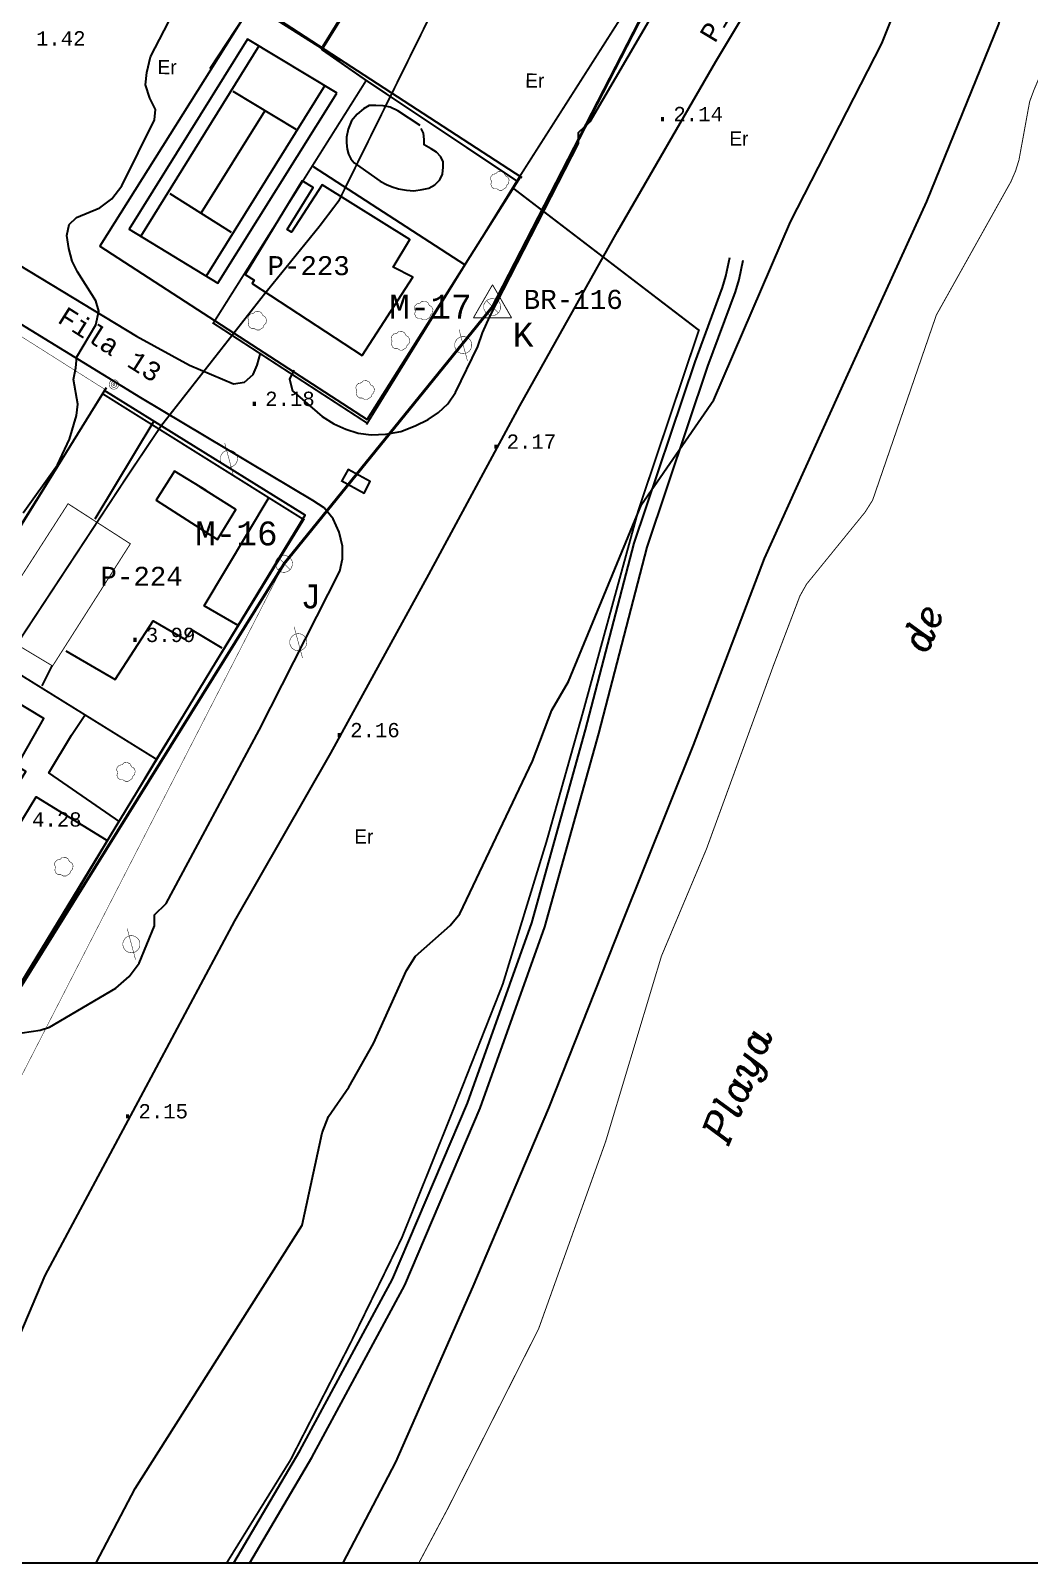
# Model space of a CAD drawing. Extents: x 743000 to 743800, y 4405200 to 4405700.
# Drawn here: x 743298.5 to 743403.2, y 4405199.8 to 4405360.5 of the extents above; entities that cross this region are included whole.
import ezdxf
from ezdxf.enums import TextEntityAlignment as Align

# ---------------------------------------------------------------- set-up
doc = ezdxf.new("R2010")
doc.units = 0
doc.header["$MEASUREMENT"] = 0
for name, color, linetype in [('10', 7, 'CONTINUOUS'), ('13', 7, 'CONTINUOUS'), ('18', 7, 'CONTINUOUS'), ('2', 7, 'CONTINUOUS'), ('21', 7, 'CONTINUOUS'), ('24', 7, 'CONTINUOUS'), ('32', 7, 'CONTINUOUS'), ('34', 7, 'CONTINUOUS'), ('41', 7, 'CONTINUOUS'), ('42', 7, 'CONTINUOUS'), ('45', 7, 'CONTINUOUS'), ('46', 7, 'CONTINUOUS'), ('50', 7, 'CONTINUOUS'), ('51', 7, 'CONTINUOUS'), ('54', 7, 'CONTINUOUS'), ('6', 7, 'CONTINUOUS'), ('7', 7, 'CONTINUOUS'), ('8', 7, 'CONTINUOUS')]:
    doc.layers.add(name, color=color, linetype=linetype)
doc.styles.add('ITALICC', font='italicc', dxfattribs={"height": 0.2})
doc.styles.add('MONOTXT', font='monotxt', dxfattribs={"height": 0.2})
doc.styles.get("Standard").update_dxf_attribs({"font": 'txt', "height": 0.2})

msp = doc.modelspace()

# ---------------------------------------------------------------- linework, layer by layer
at = {"layer": '10', "color": 7, "linetype": 'Continuous'}
for points, const_width in [([(743344.89, 4405330.45), (743346.8899999999, 4405333.92)], 0.1), ([(743348.89, 4405330.45), (743346.8899999999, 4405333.92)], 0.1), ([(743346.8599999999, 4405332.5), (743347.2899999998, 4405332.36), (743347.4799999999, 4405332.23), (743347.61, 4405332.060000001), (743347.7199999999, 4405331.85), (743347.75, 4405331.63), (743347.75, 4405331.42), (743347.56, 4405331.01), (743347.3699999999, 4405330.85), (743347.1800000002, 4405330.74), (743346.9699999999, 4405330.69), (743346.75, 4405330.69), (743346.5299999998, 4405330.74), (743346.3499999999, 4405330.85), (743346.16, 4405331.01), (743345.97, 4405331.42), (743345.99, 4405331.85), (743346.0999999999, 4405332.060000001), (743346.24, 4405332.23), (743346.4300000002, 4405332.36), (743346.8599999999, 4405332.5)], 0.05), ([(743347.4799999999, 4405332.23), (743346.24, 4405330.96)], 0.05), ([(743346.26, 4405332.25), (743347.5099999999, 4405330.96)], 0.05), ([(743344.89, 4405330.46), (743348.89, 4405330.46)], 0.1), ([(743325.03, 4405305.6), (743325.4599999998, 4405305.46), (743325.65, 4405305.33), (743325.7799999998, 4405305.16), (743325.89, 4405304.95), (743325.9199999998, 4405304.73), (743325.9199999998, 4405304.52), (743325.73, 4405304.11), (743325.54, 4405303.95), (743325.3499999999, 4405303.84), (743325.14, 4405303.79), (743324.92, 4405303.79), (743324.7, 4405303.84), (743324.52, 4405303.95), (743324.3299999998, 4405304.11), (743324.14, 4405304.52), (743324.16, 4405304.95), (743324.27, 4405305.16), (743324.41, 4405305.33), (743324.6, 4405305.46), (743325.03, 4405305.6)], 0.05), ([(743325.65, 4405305.33), (743324.41, 4405304.06)], 0.05), ([(743324.4300000002, 4405305.35), (743325.6799999998, 4405304.06)], 0.05)]:
    msp.add_lwpolyline(points, dxfattribs=dict(at, const_width=const_width))
at = {"layer": '13', "color": 3, "linetype": 'Continuous'}
for points, const_width in [([(743431.12, 4405500.09), (743410.0399999998, 4405457.92), (743376.41, 4405388.97), (743346.8899999999, 4405331.61), (743325.06, 4405304.71), (743296.21, 4405258.39), (743270.08, 4405200)], 0.3), ([(743271.34, 4405200), (743325.06, 4405304.71)], 0.05)]:
    msp.add_lwpolyline(points, dxfattribs=dict(at, const_width=const_width))
at = {"layer": '18', "color": 3, "linetype": 'Continuous', "const_width": 0.2}
msp.add_lwpolyline([(743281.2, 4405272.04), (743285.31, 4405278.33), (743294.8699999999, 4405292.97), (743308.6099999999, 4405313.85), (743312.17, 4405319.15), (743322.8899999999, 4405332.82), (743328.7199999999, 4405340), (743330.7900000002, 4405342.73), (743346.3100000002, 4405374.15), (743389.0899999999, 4405461.23), (743401.1800000002, 4405484.66), (743408.76, 4405499.69)], dxfattribs=at)
at = {"layer": '2', "color": 7, "linetype": 'Continuous'}
msp.add_3dface([(743800, 4405200), (743800, 4405700), (743000.0000000001, 4405700), (743000.0000000001, 4405200)], dxfattribs=at)
at = {"layer": '21', "color": 30, "linetype": 'Continuous'}
for points, elevation in [([(743331.2499999999, 4405200), (743336.7499999999, 4405210.54), (743344.8499999999, 4405228.97), (743352.78, 4405247.65), (743360.46, 4405266.94), (743367.9699999999, 4405285.68), (743375.41, 4405305.25), (743383.97, 4405324.13), (743392.4299999998, 4405342.65), (743399.9699999999, 4405361.2), (743402.31, 4405371.54), (743403.2, 4405375.49), (743403.7599999999, 4405376.72), (743404.0499999998, 4405377.86), (743404.0799999998, 4405378.97), (743404.52, 4405379.91)], 1), ([(743305.3299999998, 4405200), (743309.44, 4405207.8), (743320.5199999998, 4405225.27), (743326.95, 4405235.39), (743329.0400000002, 4405245.07), (743329.7, 4405246.77), (743331.82, 4405249.86), (743334.41, 4405254.41), (743337.88, 4405262.08), (743338.81, 4405263.560000001), (743342.4599999998, 4405266.79), (743343.4699999999, 4405268.01), (743351.0799999998, 4405284), (743353.0999999999, 4405289.34), (743354.8499999999, 4405292.35), (743362.52, 4405310.88), (743362.52, 4405310.88), (743370.0899999999, 4405321.86), (743378.14, 4405340.51), (743387.7, 4405359.2), (743395.25, 4405378.03)], 2), ([(743297.69, 4405310.02), (743301.2900000002, 4405315.060000001), (743302.5399999998, 4405317.73), (743303.2699999998, 4405320.2), (743303.42, 4405321.39), (743302.9599999998, 4405323.98), (743303.2299999999, 4405325.21), (743303.33, 4405326.37), (743305.32, 4405329.72), (743305.61, 4405331.14), (743305.3099999998, 4405332.23), (743303.3799999999, 4405335.27), (743302.8399999999, 4405336.38), (743302.4799999999, 4405337.7), (743302.2799999998, 4405339.08), (743302.5199999998, 4405340.21), (743303.29, 4405340.97), (743305.7299999999, 4405341.96), (743306.9999999999, 4405342.91), (743308.0499999998, 4405344.27), (743311.4499999998, 4405351.2), (743311.56, 4405352.29), (743310.9599999998, 4405353.47), (743310.53, 4405354.86), (743310.6499999998, 4405356.16), (743311.03, 4405357.810000001), (743313.8999999998, 4405363.3)], 2)]:
    msp.add_lwpolyline(points, dxfattribs=dict(at, elevation=elevation))
at = {"layer": '32', "color": 5, "linetype": 'Continuous', "const_width": 0.1}
msp.add_lwpolyline([(743339.17, 4405200), (743342.18, 4405205.65), (743351.7199999999, 4405224.52), (743358.7499999999, 4405244.15), (743364.5899999999, 4405263.560000001), (743369.3200000002, 4405274.810000001), (743376.35, 4405294.060000001), (743379.1099999999, 4405301.31), (743379.81, 4405302.55), (743385.94, 4405310.09), (743386.7299999999, 4405311.34), (743393.41, 4405330.74), (743393.41, 4405330.74), (743401.2199999999, 4405344.7), (743401.7099999998, 4405345.83), (743402.07, 4405346.98), (743403.1899999998, 4405353.11), (743403.65, 4405354.34), (743411.6299999999, 4405373.15), (743411.6299999999, 4405373.15), (743412.55, 4405374.66)], dxfattribs=at)
at = {"layer": '34', "color": 1, "linetype": 'Continuous', "elevation": 3.23}
msp.add_lwpolyline([(743316.8699999999, 4405312.36), (743313.5499999998, 4405314.39), (743311.64, 4405311.36), (743318.05, 4405307.21), (743319.9699999999, 4405310.35), (743316.2199999999, 4405312.73)], dxfattribs=at)
at = {"layer": '34', "color": 1, "linetype": 'Continuous'}
msp.add_polyline3d([(743339.29, 4405350.59, 2.87), (743336.9599999998, 4405352.15, 2.87), (743336.17, 4405352.52, 2.87), (743335.4199999998, 4405352.67, 2.87), (743334.6699999998, 4405352.68, 2.87), (743333.9599999998, 4405352.69, 2.87), (743333.35, 4405352.34, 2.87), (743332.7199999999, 4405351.77, 2.87), (743332.1099999999, 4405351.08, 2.82), (743331.75, 4405350.23, 2.72), (743331.57, 4405349.39, 2.72), (743331.5899999999, 4405348.77, 2.72), (743331.64, 4405348.13, 2.72), (743331.7799999998, 4405347.59, 2.79), (743332.05, 4405347.12, 2.96), (743332.4000000001, 4405346.69, 2.91), (743335.11, 4405344.76, 2.85), (743335.76, 4405344.42, 2.85), (743336.3699999999, 4405344.18, 2.85), (743337.0299999998, 4405343.96, 2.85), (743337.86, 4405343.82, 2.85), (743338.63, 4405343.75, 2.85), (743339.4999999999, 4405343.89, 2.85), (743340.2099999998, 4405344.02, 2.85), (743340.8599999999, 4405344.39, 2.85), (743341.3799999999, 4405344.92, 2.85), (743341.6299999999, 4405345.51, 2.85), (743341.72, 4405346.22, 2.85), (743341.6999999998, 4405346.78, 2.85), (743341.47, 4405347.33, 2.85), (743341.0099999999, 4405347.8, 2.85), (743340.47, 4405348.16, 2.85), (743339.9699999999, 4405348.43, 2.85), (743339.7099999998, 4405348.57, 2.85), (743339.72, 4405349.14, 2.85), (743339.6599999998, 4405349.79, 2.85), (743339.3999999998, 4405350.29, 2.85)], dxfattribs=at)
at = {"layer": '41', "color": 1, "linetype": 'Continuous', "extrusion": (-0.8557928558914253, 0.5173186520948168, 0), "const_width": 0.05, "elevation": 1642854.389408}
msp.add_lwpolyline([(-4154585.478487763, 2.03), (-4154612.541111434, 2.43)], dxfattribs=at)
at = {"layer": '41', "color": 1, "linetype": 'Continuous', "extrusion": (-0.8504902267017266, 0.5259908500010678, 0), "const_width": 0.05, "elevation": 1684978.685674}
msp.add_lwpolyline([(-4137685.311869309, 4.26), (-4137698.563050389, 4.25)], dxfattribs=at)
at = {"layer": '41', "color": 1, "linetype": 'Continuous', "extrusion": (-0.8385606561175781, 0.5448082470114205, 0), "const_width": 0.05, "elevation": 1776743.167187}
msp.add_lwpolyline([(-4099102.258884076, 4.28), (-4099108.114155206, 6.42)], dxfattribs=at)
at = {"layer": '41', "color": 1, "linetype": 'Continuous', "extrusion": (-0.0422810583996466, -0.002810722099976507, 0.9991018025916492), "const_width": 0.05, "elevation": -43805.080924}
msp.add_lwpolyline([(-4346317.015726403, 1032949.050262704), (-4346328.880978056, 1032932.766838518), (-4346304.540329833, 1032915.067464402)], dxfattribs=at)
at = {"layer": '41', "color": 1, "linetype": 'Continuous', "extrusion": (-0.5317615866971489, -0.8468940989954592, 0), "const_width": 0.05, "elevation": -4126073.945738}
msp.add_lwpolyline([(-1713054.489330996, 4.77), (-1713079.970675152, 4.24)], dxfattribs=at)
at = {"layer": '41', "color": 1, "linetype": 'Continuous'}
for points in [[(743329.09, 4405358.87, 8.39), (743348.6900000002, 4405390.54, 3.43), (743314.25, 4405413.78, 2.94), (743294.2, 4405380.69, 2.93), (743321.6199999999, 4405363.37, 8.15)], [(743349.99, 4405345.13, 4.14), (743321.7699999998, 4405363.46, 8.03), (743305.7199999999, 4405337.96, 3.91), (743333.7499999999, 4405319.78, 4.25), (743349.8100000002, 4405345.22, 4.26)], [(743306.4099999998, 4405323.11, 4.09), (743274.57, 4405271.73, 3.63), (743295.8, 4405258.04, 3.33), (743327.2499999999, 4405309.77, 4.5), (743306.14, 4405322.86, 4.31)]]:
    msp.add_polyline3d(points, dxfattribs=at)
at = {"layer": '42', "color": 3, "linetype": 'Continuous', "const_width": 0.05}
for points, elevation in [([(743348.29, 4405344.08), (743347.8799999999, 4405343.81), (743347.61, 4405343.81), (743347.3499999999, 4405343.96), (743347.0699999998, 4405343.96), (743346.8399999999, 4405344.12), (743346.7099999998, 4405344.42), (743346.7799999998, 4405344.75), (743346.68, 4405345.01), (743346.73, 4405345.26), (743346.9400000002, 4405345.49), (743347.24, 4405345.54), (743347.4500000002, 4405345.75), (743347.8, 4405345.78), (743348.08, 4405345.64), (743348.2499999999, 4405345.33), (743348.4899999999, 4405345.19), (743348.63, 4405344.9), (743348.5699999998, 4405344.52), (743348.36, 4405344.32), (743348.29, 4405344.08)], 3.64), ([(743340.3100000002, 4405330.5), (743339.9, 4405330.23), (743339.63, 4405330.23), (743339.37, 4405330.38), (743339.09, 4405330.38), (743338.86, 4405330.54), (743338.7299999999, 4405330.84), (743338.8, 4405331.17), (743338.7000000002, 4405331.43), (743338.7499999999, 4405331.68), (743338.9599999998, 4405331.91), (743339.2599999999, 4405331.96), (743339.47, 4405332.17), (743339.82, 4405332.2), (743340.0999999999, 4405332.060000001), (743340.27, 4405331.75), (743340.51, 4405331.61), (743340.65, 4405331.32), (743340.5899999999, 4405330.94), (743340.38, 4405330.74), (743340.3100000002, 4405330.5)], 3.66), ([(743322.8599999999, 4405329.44), (743322.45, 4405329.17), (743322.18, 4405329.17), (743321.92, 4405329.32), (743321.64, 4405329.32), (743321.41, 4405329.48), (743321.2799999998, 4405329.78), (743321.3499999999, 4405330.11), (743321.2499999999, 4405330.37), (743321.3, 4405330.62), (743321.51, 4405330.85), (743321.81, 4405330.9), (743322.02, 4405331.11), (743322.37, 4405331.14), (743322.65, 4405331), (743322.8200000002, 4405330.69), (743323.06, 4405330.55), (743323.2, 4405330.26), (743323.1399999999, 4405329.88), (743322.93, 4405329.68), (743322.8599999999, 4405329.44)], 4.06), ([(743337.8699999999, 4405327.34), (743337.4599999998, 4405327.07), (743337.19, 4405327.07), (743336.9300000002, 4405327.22), (743336.65, 4405327.22), (743336.4200000002, 4405327.38), (743336.29, 4405327.68), (743336.3599999999, 4405328.01), (743336.2599999999, 4405328.27), (743336.3100000002, 4405328.52), (743336.5199999998, 4405328.75), (743336.8200000002, 4405328.8), (743337.0299999998, 4405329.01), (743337.3799999999, 4405329.04), (743337.6600000001, 4405328.9), (743337.8299999998, 4405328.59), (743338.07, 4405328.45), (743338.2099999998, 4405328.16), (743338.15, 4405327.78), (743337.94, 4405327.58), (743337.8699999999, 4405327.34)], 4.07), ([(743334.17, 4405322.17), (743333.76, 4405321.9), (743333.4899999999, 4405321.9), (743333.2299999999, 4405322.05), (743332.9500000002, 4405322.05), (743332.7199999999, 4405322.21), (743332.5899999999, 4405322.51), (743332.66, 4405322.84), (743332.56, 4405323.1), (743332.6099999999, 4405323.35), (743332.82, 4405323.58), (743333.1199999999, 4405323.63), (743333.33, 4405323.84), (743333.6800000002, 4405323.87), (743333.9599999998, 4405323.73), (743334.13, 4405323.42), (743334.37, 4405323.28), (743334.5099999999, 4405322.99), (743334.45, 4405322.61), (743334.2399999999, 4405322.41), (743334.17, 4405322.17)], 4.06), ([(743309.1, 4405282.16), (743308.6900000002, 4405281.89), (743308.42, 4405281.89), (743308.1600000001, 4405282.04), (743307.8799999999, 4405282.04), (743307.65, 4405282.2), (743307.5199999998, 4405282.5), (743307.5899999999, 4405282.83), (743307.49, 4405283.09), (743307.5399999998, 4405283.34), (743307.75, 4405283.57), (743308.0499999998, 4405283.62), (743308.26, 4405283.83), (743308.6099999999, 4405283.86), (743308.8899999999, 4405283.72), (743309.06, 4405283.41), (743309.3, 4405283.27), (743309.44, 4405282.98), (743309.38, 4405282.6), (743309.17, 4405282.4), (743309.1, 4405282.16)], 5.9), ([(743302.5899999999, 4405272.23), (743302.18, 4405271.96), (743301.91, 4405271.96), (743301.65, 4405272.11), (743301.37, 4405272.11), (743301.14, 4405272.27), (743301.0099999999, 4405272.57), (743301.0799999998, 4405272.9), (743300.98, 4405273.16), (743301.03, 4405273.41), (743301.2399999999, 4405273.64), (743301.54, 4405273.69), (743301.7499999999, 4405273.9), (743302.0999999999, 4405273.93), (743302.38, 4405273.79), (743302.55, 4405273.48), (743302.7899999998, 4405273.34), (743302.93, 4405273.05), (743302.8699999999, 4405272.67), (743302.6600000001, 4405272.47), (743302.5899999999, 4405272.23)], 5.89)]:
    msp.add_lwpolyline(points, dxfattribs=dict(at, elevation=elevation))
at = {"layer": '45', "color": 1, "linetype": 'Continuous', "extrusion": (-0.1089205120022778, -0.172674327103611, 0.9789381486204719), "elevation": -841648.069812}
msp.add_lwpolyline([(-1721613.849122779, 4035763.752201946), (-1721624.832915384, 4035763.752201946), (-1721624.989227512, 4035755.523242928)], dxfattribs=at)
at = {"layer": '46', "color": 7, "linetype": 'Continuous', "const_width": 0.2}
for points in [[(743333.7099999998, 4405319.44), (743317.62, 4405329.89), (743333.6499999998, 4405355.32), (743329.02, 4405358.54), (743348.52, 4405389.88), (743368.44, 4405374.56), (743349.44, 4405344.79), (743333.6800000002, 4405319.26)], [(743349.44, 4405344.79), (743333.6499999998, 4405355.32)], [(743319.0300000001, 4405200), (743325.71, 4405210.77), (743332.1099999999, 4405223.25), (743337.3899999999, 4405234.07), (743342.7099999998, 4405247.310000001), (743347.9599999998, 4405260.62), (743352.56, 4405275.61), (743356.4000000001, 4405289.24), (743362.19, 4405310.32), (743368.5199999998, 4405329.15), (743348.9500000002, 4405344.11)], [(743296.21, 4405258.39), (743274.3399999999, 4405271.8), (743290.3499999999, 4405297.43), (743306.0400000002, 4405322.48), (743327.0999999999, 4405309.310000001), (743311.6500000001, 4405284.21), (743296.21, 4405258.39)], [(743311.6500000001, 4405284.21), (743290.3499999999, 4405297.43)]]:
    msp.add_lwpolyline(points, dxfattribs=at)
at = {"layer": '50', "color": 7, "linetype": 'Continuous'}
msp.add_line((743346.8899999999, 4405331.61), (743346.8899999999, 4405331.61), dxfattribs=at)
at = {"layer": '51', "color": 1, "linetype": 'Continuous', "extrusion": (-0.8458313249801411, 0.5334504378874754, 0), "const_width": 0.05, "elevation": 1721302.699794}
msp.add_lwpolyline([(-4122694.700548842, 8.52), (-4122700.942928196, 8.34)], dxfattribs=at)
at = {"layer": '51', "color": 1, "linetype": 'Continuous', "extrusion": (0.06402964570293919, 0.103085395604732, 0.9926094930455642), "const_width": 0.1, "elevation": 501724.545581}
msp.add_lwpolyline([(1692978.321118308, -4103807.1859039), (1692970.486302721, -4103807.307330156), (1692970.316825097, -4103822.595575869), (1692978.079938859, -4103822.717002125), (1692978.321118308, -4103807.1859039)], dxfattribs=at)
at = {"layer": '51', "color": 1, "linetype": 'Continuous'}
for points in [[(743333.2199999999, 4405326.49, 8.08), (743338.5400000002, 4405334.71, 8.08), (743336.4799999999, 4405335.76, 8.08), (743338.2199999999, 4405338.64, 8.08), (743329.02, 4405344.39, 8.08), (743325.8200000002, 4405339.44, 8.08), (743325.36, 4405339.69, 5.56), (743328.0899999999, 4405344.11, 3.19), (743326.9399999998, 4405344.81, 4.21), (743320.98, 4405334.99, 6.03), (743321.89, 4405334.38, 8.2), (743321.7, 4405334.04, 8.2), (743333.2199999999, 4405326.49, 8.08)], [(743291.5899999999, 4405293.53, 10.95), (743286.8399999999, 4405286.26, 11.06), (743289.42, 4405284.72, 11.03), (743288.8599999999, 4405283.69, 6.82), (743295.7499999999, 4405279.3, 7.37), (743297.99, 4405282.92, 11.44), (743297.0299999998, 4405283.48, 11.41), (743299.8699999999, 4405288.48, 10.77), (743296.32, 4405290.61, 10.89), (743295.81, 4405289.66, 10.89), (743294.26, 4405290.56, 10.89), (743294.85, 4405291.66, 10.89), (743291.5899999999, 4405293.53, 10.95)]]:
    msp.add_polyline3d(points, dxfattribs=at)
at = {"layer": '54', "color": 1, "linetype": 'Continuous'}
for p, q in [((743343.9899999999, 4405336.01, 3.76), (743328.14, 4405346.28, 2.74)), ((743311.39, 4405319.61, 4.72), (743305.2199999999, 4405309.35, 8.06)), ((743299.69, 4405291.9, 5.05), (743300.7800000001, 4405294.05, 9.7))]:
    msp.add_line(p, q, dxfattribs=at)
at = {"layer": '54', "color": 1, "linetype": 'Continuous', "elevation": 2.27}
msp.add_lwpolyline([(743331.0399999998, 4405313.42), (743333.4200000002, 4405312.07), (743334.07, 4405313.29), (743331.76, 4405314.56), (743331.14, 4405313.45)], dxfattribs=at)
at = {"layer": '54', "color": 1, "linetype": 'Continuous', "extrusion": (0.03971549360177472, -0.003597074400160738, 0.9992045539446502), "elevation": 13678.522031}
msp.add_lwpolyline([(4454388.9107286, -342651.1410448619), (4454390.608628676, -342647.3795776841), (4454402.587292469, -342653.14716069)], dxfattribs=at)
at = {"layer": '54', "color": 1, "linetype": 'Continuous', "extrusion": (0.1578286946013628, -0.0989373906008543, 0.9824975806084836), "elevation": -318528.249046}
msp.add_lwpolyline([(4127331.824413741, 1680074.248496107), (4127332.211889508, 1680083.471462747), (4127336.797356645, 1680083.535822895), (4127339.328721668, 1680083.471462747)], dxfattribs=at)
at = {"layer": '54', "color": 1, "linetype": 'Continuous'}
for points in [[(743302.18, 4405295.55, 10.08), (743307.3299999998, 4405292.54, 4.21), (743311.3299999998, 4405298.71, 4.21), (743314.6299999999, 4405296.77, 3.37), (743315.38, 4405297.76, 3.37), (743318.53, 4405295.88, 3.37)], [(743290.34, 4405275.69, 3.62), (743292.5999999999, 4405279.55, 4.57), (743297.0799999998, 4405276.97, 4.94), (743299.05, 4405280.27, 4.94), (743306.39, 4405275.75, 2.75)]]:
    msp.add_polyline3d(points, dxfattribs=at)
at = {"layer": '6', "color": 7, "linetype": 'Continuous'}
for points in [[(743287.5899999999, 4405200, 2.13), (743291.5999999999, 4405210.41, 2.13), (743299.9899999999, 4405230.1, 2.28), (743310.02, 4405248.82, 2.28), (743319.8699999999, 4405267.28, 2.29), (743329.9500000002, 4405284.84, 2.52), (743340.2199999999, 4405303.54, 2.36), (743349.7399999999, 4405321.24, 2.37), (743360, 4405339.48, 2.37), (743370.2799999998, 4405357.32, 2.38), (743380.7000000002, 4405374.71, 2.38), (743389.74, 4405388.79, 2.16)], [(743326.0799999998, 4405324.95, 4.09), (743325.62, 4405324.01, 2.54), (743325.9199999998, 4405322.8, 2.45), (743329.0400000002, 4405320.1, 2.32), (743330.26, 4405319.34, 2.32), (743331.5, 4405318.79, 2.32), (743332.81, 4405318.38, 2.32), (743334.1599999998, 4405318.2, 2.32), (743335.7, 4405318.27, 2.32), (743337.2799999998, 4405318.54, 2.32), (743338.79, 4405319.13, 2.32), (743340.14, 4405319.8, 2.32), (743341.24, 4405320.52, 2.32), (743342.2099999998, 4405321.44, 2.32), (743343.02, 4405322.63, 2.32), (743345.3499999999, 4405327.45, 2.4), (743345.8499999999, 4405328.89, 2.56), (743346.6099999999, 4405330.59, 2.79), (743355.8900000001, 4405348.73, 2.93), (743355.8900000001, 4405348.73, 2.93), (743355.8900000001, 4405349.88, 2.93), (743357.1299999999, 4405351.03, 2.93), (743367.7399999999, 4405369.2, 2.94)], [(743256.5899999999, 4405368.66, 2.78), (743256.1800000002, 4405367.91, 2.24), (743255.7, 4405367.01, 2.09), (743255.43, 4405366, 2.05), (743255.6499999998, 4405364.93, 1.96), (743256.2199999999, 4405363.7, 1.87), (743257.0799999998, 4405362.37, 1.85), (743274.27, 4405350.28, 1.91), (743291.5999999999, 4405339.4, 1.91), (743309.5899999999, 4405328.53, 1.96), (743315.13, 4405325.5, 1.99), (743319.7299999999, 4405323.55, 2.41), (743320.91, 4405323.71, 2.41), (743321.7899999998, 4405324.5, 2.86), (743322.2099999998, 4405325.5, 2.98), (743322.5700000002, 4405326.76, 2.84)], [(743319.79, 4405200, 0.81), (743326.7, 4405211.73, 0.85), (743336.4, 4405229.73, 0.87), (743344.2700000001, 4405248.15, 0.87), (743351.01, 4405267.06, 0.88), (743356.65, 4405287.28, 0.97), (743361.7299999999, 4405306.83, 1.04), (743368.13, 4405325.85, 1.59), (743371, 4405333.63, 1.59), (743371.36, 4405334.8, 1.59), (743371.7500000001, 4405336.76, 1.59)], [(743321.45, 4405200, 1.48), (743327.95, 4405211.03, 1.52), (743337.69, 4405229.11, 1.55), (743345.5999999999, 4405247.63, 1.55), (743352.3699999999, 4405266.63, 1.56), (743358.03, 4405286.91, 1.65), (743363.1, 4405306.41, 1.72), (743369.4699999999, 4405325.37, 2.27), (743372.35, 4405333.17, 2.27), (743372.7499999999, 4405334.45, 2.27), (743373.15, 4405336.49, 2.27)], [(743297.5799999998, 4405255.53, 2.25), (743299.4599999998, 4405255.8, 2.25), (743300.44, 4405256.12, 2.25), (743307.4100000001, 4405260.21, 2.51), (743308.8199999998, 4405261.43, 2.51), (743309.85, 4405262.83, 2.51), (743311.46, 4405266.75, 2.51), (743311.46, 4405267.89, 2.51), (743312.6700000002, 4405269.1, 2.51), (743322.42, 4405287.26, 2.52), (743330.87, 4405303.9, 2.52), (743331.1799999998, 4405305.2, 2.52), (743331.1600000001, 4405306.54, 2.52), (743330.8100000002, 4405307.99, 2.52), (743330.17, 4405309.39, 2.53), (743329.2499999999, 4405310.53, 2.53), (743328.07, 4405311.32, 2.53), (743310.03, 4405322.08, 2.53), (743292.54, 4405332.79, 2.53)]]:
    msp.add_polyline3d(points, dxfattribs=at)
at = {"layer": '7', "color": 7, "linetype": 'Continuous', "const_width": 0.05, "elevation": 2.89}
for points in [[(743307.45, 4405323.9), (743307.42, 4405323.91), (743307.4, 4405323.93), (743307.3699999999, 4405323.94), (743307.3399999999, 4405323.95), (743307.3000000002, 4405323.95), (743307.2699999998, 4405323.96), (743307.24, 4405323.96), (743307.2099999998, 4405323.96), (743307.18, 4405323.96), (743307.15, 4405323.96), (743307.1199999999, 4405323.96), (743307.0899999999, 4405323.95), (743307.0600000002, 4405323.94), (743307.02, 4405323.93), (743306.9999999999, 4405323.92), (743306.97, 4405323.9), (743306.94, 4405323.89), (743306.9199999998, 4405323.87), (743306.89, 4405323.85), (743306.87, 4405323.83), (743306.8399999999, 4405323.81), (743306.8200000002, 4405323.78), (743306.8, 4405323.76), (743306.7900000002, 4405323.73), (743306.77, 4405323.7), (743306.7599999999, 4405323.68), (743306.7399999999, 4405323.65), (743306.73, 4405323.62), (743306.7199999999, 4405323.59), (743306.7199999999, 4405323.560000001), (743306.71, 4405323.53), (743306.71, 4405323.49), (743306.71, 4405323.46), (743306.71, 4405323.43), (743306.71, 4405323.4), (743306.7199999999, 4405323.37), (743306.73, 4405323.34), (743306.73, 4405323.310000001), (743306.75, 4405323.28), (743306.7599999999, 4405323.25), (743306.77, 4405323.22), (743306.7900000002, 4405323.19), (743306.81, 4405323.17), (743306.8299999998, 4405323.14), (743306.8499999999, 4405323.12), (743306.87, 4405323.1), (743306.9000000001, 4405323.08), (743306.9199999998, 4405323.06), (743306.95, 4405323.04), (743306.98, 4405323.02), (743306.9999999999, 4405323.01), (743307.0299999998, 4405323), (743307.0600000002, 4405322.99), (743307.0899999999, 4405322.98), (743307.1199999999, 4405322.98), (743307.16, 4405322.97), (743307.19, 4405322.97), (743307.22, 4405322.97), (743307.2499999999, 4405322.97), (743307.28, 4405322.97), (743307.31, 4405322.98), (743307.3399999999, 4405322.99), (743307.3699999999, 4405323), (743307.4, 4405323.01), (743307.4299999998, 4405323.02), (743307.46, 4405323.04), (743307.49, 4405323.05), (743307.5099999999, 4405323.07), (743307.5399999998, 4405323.09), (743307.56, 4405323.11), (743307.5799999998, 4405323.14), (743307.5999999999, 4405323.16), (743307.6199999999, 4405323.19), (743307.64, 4405323.21), (743307.65, 4405323.24), (743307.66, 4405323.27), (743307.68, 4405323.3), (743307.69, 4405323.33), (743307.69, 4405323.36), (743307.7, 4405323.39), (743307.7, 4405323.42), (743307.7099999998, 4405323.45), (743307.7099999998, 4405323.49), (743307.7, 4405323.52), (743307.7, 4405323.55), (743307.69, 4405323.58), (743307.68, 4405323.61), (743307.67, 4405323.64), (743307.66, 4405323.67), (743307.65, 4405323.7), (743307.6299999999, 4405323.73), (743307.61, 4405323.75), (743307.5999999999, 4405323.78), (743307.5799999998, 4405323.8), (743307.5499999998, 4405323.82), (743307.53, 4405323.85), (743307.5099999999, 4405323.86), (743307.48, 4405323.88), (743307.45, 4405323.9)], [(743307.3499999999, 4405323.73), (743307.3399999999, 4405323.74), (743307.3200000002, 4405323.74), (743307.3000000002, 4405323.75), (743307.28, 4405323.75), (743307.26, 4405323.76), (743307.2499999999, 4405323.76), (743307.2299999999, 4405323.76), (743307.2099999998, 4405323.76), (743307.19, 4405323.76), (743307.17, 4405323.76), (743307.15, 4405323.76), (743307.13, 4405323.75), (743307.1099999999, 4405323.75), (743307.0999999999, 4405323.74), (743307.0799999998, 4405323.74), (743307.0600000002, 4405323.73), (743307.05, 4405323.72), (743307.0299999998, 4405323.71), (743307.02, 4405323.69), (743306.9999999999, 4405323.68), (743306.99, 4405323.67), (743306.98, 4405323.65), (743306.97, 4405323.64), (743306.95, 4405323.62), (743306.94, 4405323.61), (743306.94, 4405323.59), (743306.93, 4405323.57), (743306.9199999998, 4405323.560000001), (743306.9199999998, 4405323.54), (743306.91, 4405323.52), (743306.91, 4405323.5), (743306.91, 4405323.48), (743306.91, 4405323.46), (743306.91, 4405323.44), (743306.91, 4405323.42), (743306.9199999998, 4405323.41), (743306.9199999998, 4405323.39), (743306.93, 4405323.37), (743306.93, 4405323.35), (743306.94, 4405323.33), (743306.95, 4405323.32), (743306.9599999998, 4405323.3), (743306.97, 4405323.29), (743306.98, 4405323.27), (743306.99, 4405323.26), (743307.0099999999, 4405323.24), (743307.02, 4405323.23), (743307.0399999998, 4405323.22), (743307.05, 4405323.21), (743307.07, 4405323.2), (743307.0899999999, 4405323.19), (743307.0999999999, 4405323.19), (743307.1199999999, 4405323.18), (743307.14, 4405323.18), (743307.16, 4405323.17), (743307.18, 4405323.17), (743307.2, 4405323.17), (743307.22, 4405323.17), (743307.2299999999, 4405323.17), (743307.2499999999, 4405323.17), (743307.2699999998, 4405323.17), (743307.2899999998, 4405323.18), (743307.31, 4405323.19), (743307.3299999998, 4405323.19), (743307.3399999999, 4405323.2), (743307.3599999999, 4405323.21), (743307.38, 4405323.22), (743307.39, 4405323.23), (743307.4, 4405323.24), (743307.42, 4405323.26), (743307.4299999998, 4405323.27), (743307.44, 4405323.29), (743307.46, 4405323.3), (743307.4699999999, 4405323.32), (743307.4699999999, 4405323.33), (743307.48, 4405323.35), (743307.49, 4405323.37), (743307.49, 4405323.39), (743307.5, 4405323.4), (743307.5, 4405323.42), (743307.5, 4405323.44), (743307.5, 4405323.46), (743307.5099999999, 4405323.48), (743307.5, 4405323.5), (743307.5, 4405323.52), (743307.5, 4405323.54), (743307.49, 4405323.55), (743307.48, 4405323.57), (743307.48, 4405323.59), (743307.4699999999, 4405323.61), (743307.46, 4405323.62), (743307.45, 4405323.64), (743307.44, 4405323.65), (743307.4299999998, 4405323.67), (743307.4100000001, 4405323.68), (743307.4, 4405323.69), (743307.38, 4405323.71), (743307.3699999999, 4405323.72), (743307.3499999999, 4405323.73)], [(743307.2499999999, 4405323.55), (743307.2499999999, 4405323.560000001), (743307.24, 4405323.560000001), (743307.24, 4405323.560000001), (743307.2299999999, 4405323.560000001), (743307.22, 4405323.560000001), (743307.22, 4405323.57), (743307.2099999998, 4405323.57), (743307.2, 4405323.57), (743307.2, 4405323.57), (743307.19, 4405323.57), (743307.19, 4405323.57), (743307.18, 4405323.560000001), (743307.18, 4405323.560000001), (743307.17, 4405323.560000001), (743307.16, 4405323.560000001), (743307.16, 4405323.560000001), (743307.15, 4405323.55), (743307.15, 4405323.55), (743307.14, 4405323.55), (743307.14, 4405323.54), (743307.13, 4405323.54), (743307.13, 4405323.53), (743307.1199999999, 4405323.53), (743307.1199999999, 4405323.52), (743307.1199999999, 4405323.52), (743307.1099999999, 4405323.51), (743307.1099999999, 4405323.51), (743307.1099999999, 4405323.5), (743307.1099999999, 4405323.5), (743307.1099999999, 4405323.49), (743307.0999999999, 4405323.48), (743307.0999999999, 4405323.48), (743307.0999999999, 4405323.47), (743307.0999999999, 4405323.46), (743307.0999999999, 4405323.46), (743307.0999999999, 4405323.45), (743307.1099999999, 4405323.45), (743307.1099999999, 4405323.44), (743307.1099999999, 4405323.43), (743307.1099999999, 4405323.43), (743307.1099999999, 4405323.42), (743307.1199999999, 4405323.42), (743307.1199999999, 4405323.41), (743307.1199999999, 4405323.41), (743307.13, 4405323.4), (743307.13, 4405323.4), (743307.14, 4405323.39), (743307.14, 4405323.39), (743307.15, 4405323.39), (743307.15, 4405323.38), (743307.16, 4405323.38), (743307.16, 4405323.38), (743307.17, 4405323.38), (743307.18, 4405323.37), (743307.18, 4405323.37), (743307.19, 4405323.37), (743307.2, 4405323.37), (743307.2, 4405323.37), (743307.2099999998, 4405323.37), (743307.2099999998, 4405323.37), (743307.22, 4405323.37), (743307.2299999999, 4405323.37), (743307.2299999999, 4405323.38), (743307.24, 4405323.38), (743307.24, 4405323.38), (743307.2499999999, 4405323.38), (743307.2499999999, 4405323.39), (743307.26, 4405323.39), (743307.26, 4405323.39), (743307.2699999998, 4405323.4), (743307.2699999998, 4405323.4), (743307.28, 4405323.41), (743307.28, 4405323.41), (743307.28, 4405323.42), (743307.2899999998, 4405323.42), (743307.2899999998, 4405323.43), (743307.2899999998, 4405323.43), (743307.3000000002, 4405323.44), (743307.3000000002, 4405323.45), (743307.3000000002, 4405323.45), (743307.3000000002, 4405323.46), (743307.3000000002, 4405323.46), (743307.3000000002, 4405323.47), (743307.3000000002, 4405323.48), (743307.3000000002, 4405323.48), (743307.3000000002, 4405323.49), (743307.3000000002, 4405323.49), (743307.2899999998, 4405323.5), (743307.2899999998, 4405323.51), (743307.2899999998, 4405323.51), (743307.2899999998, 4405323.52), (743307.28, 4405323.52), (743307.28, 4405323.53), (743307.28, 4405323.53), (743307.2699999998, 4405323.54), (743307.2699999998, 4405323.54), (743307.26, 4405323.55), (743307.26, 4405323.55), (743307.2499999999, 4405323.55)]]:
    msp.add_lwpolyline(points, dxfattribs=at)
at = {"layer": '8', "color": 7, "linetype": 'Continuous'}
for p, q in [((743310.0599999998, 4405339.03, 2.47), (743322.45, 4405359, 2.48)), ((743329.3299999998, 4405354.79, 2.48), (743316.89, 4405334.82, 2.47)), ((743319.66, 4405354.2, 2.48), (743326.28, 4405350.2, 2.48)), ((743316.3799999999, 4405341.49, 2.47), (743323.06, 4405352.17, 2.48)), ((743313.0599999998, 4405343.46, 2.47), (743319.4999999999, 4405339.43, 2.47))]:
    msp.add_line(p, q, dxfattribs=at)
at = {"layer": '8', "color": 7, "linetype": 'Continuous', "extrusion": (-0.0002209053000102933, -0.0003640160000169617, 0.9999999093465961), "elevation": -1765.344965}
msp.add_lwpolyline([(743330.5824108972, 4405353.64925772), (743321.1824111267, 4405359.309258101), (743308.8024092198, 4405339.379256777), (743318.0924089929, 4405333.729256404), (743330.5624108977, 4405353.629257724)], dxfattribs=at)
at = {"layer": '8', "color": 7, "linetype": 'Continuous', "const_width": 0.05}
for points, elevation in [([(743344.2599999999, 4405325.95), (743343.3799999999, 4405329.23)], 2.47), ([(743344.2700000001, 4405328.36), (743344.22, 4405328.39), (743344.16, 4405328.41), (743344.11, 4405328.44), (743344.06, 4405328.45), (743344, 4405328.47), (743343.95, 4405328.47), (743343.89, 4405328.48), (743343.84, 4405328.48), (743343.78, 4405328.48), (743343.7199999999, 4405328.48), (743343.6599999998, 4405328.47), (743343.61, 4405328.46), (743343.55, 4405328.44), (743343.4999999999, 4405328.43), (743343.4500000002, 4405328.4), (743343.3999999998, 4405328.38), (743343.3499999999, 4405328.35), (743343.3, 4405328.32), (743343.26, 4405328.29), (743343.2099999998, 4405328.25), (743343.1700000002, 4405328.21), (743343.14, 4405328.17), (743343.1, 4405328.12), (743343.0699999998, 4405328.07), (743343.04, 4405328.02), (743343.01, 4405327.98), (743342.9899999999, 4405327.92), (743342.9699999999, 4405327.87), (743342.95, 4405327.81), (743342.9400000002, 4405327.76), (743342.93, 4405327.7), (743342.93, 4405327.65), (743342.93, 4405327.59), (743342.93, 4405327.53), (743342.93, 4405327.48), (743342.9400000002, 4405327.42), (743342.95, 4405327.37), (743342.9699999999, 4405327.310000001), (743342.9899999999, 4405327.26), (743343.01, 4405327.21), (743343.04, 4405327.15), (743343.0699999998, 4405327.11), (743343.1, 4405327.060000001), (743343.1299999999, 4405327.02), (743343.1700000002, 4405326.97), (743343.2099999998, 4405326.93), (743343.26, 4405326.9), (743343.3, 4405326.86), (743343.3499999999, 4405326.83), (743343.3999999998, 4405326.8), (743343.4500000002, 4405326.78), (743343.4999999999, 4405326.76), (743343.55, 4405326.74), (743343.61, 4405326.72), (743343.67, 4405326.71), (743343.7199999999, 4405326.7), (743343.78, 4405326.7), (743343.8299999998, 4405326.69), (743343.89, 4405326.7), (743343.95, 4405326.71), (743344, 4405326.72), (743344.06, 4405326.73), (743344.11, 4405326.74), (743344.1699999998, 4405326.76), (743344.22, 4405326.79), (743344.2700000001, 4405326.82), (743344.32, 4405326.85), (743344.36, 4405326.88), (743344.4, 4405326.92), (743344.4500000002, 4405326.95), (743344.4899999999, 4405326.99), (743344.5199999998, 4405327.04), (743344.56, 4405327.08), (743344.5899999999, 4405327.13), (743344.61, 4405327.18), (743344.64, 4405327.23), (743344.6599999998, 4405327.29), (743344.6799999998, 4405327.34), (743344.69, 4405327.39), (743344.7000000002, 4405327.45), (743344.71, 4405327.51), (743344.71, 4405327.56), (743344.71, 4405327.62), (743344.71, 4405327.67), (743344.7000000002, 4405327.73), (743344.69, 4405327.79), (743344.6799999998, 4405327.84), (743344.6599999998, 4405327.9), (743344.64, 4405327.95), (743344.62, 4405328), (743344.5899999999, 4405328.05), (743344.56, 4405328.1), (743344.5199999998, 4405328.14), (743344.4899999999, 4405328.19), (743344.4500000002, 4405328.23), (743344.4099999998, 4405328.27), (743344.36, 4405328.3), (743344.3100000002, 4405328.33), (743344.2700000001, 4405328.36)], 2.47), ([(743319.7000000002, 4405314.05), (743318.82, 4405317.33)], 10.07), ([(743319.7099999998, 4405316.46), (743319.66, 4405316.49), (743319.5999999999, 4405316.51), (743319.55, 4405316.54), (743319.4999999999, 4405316.55), (743319.44, 4405316.57), (743319.39, 4405316.57), (743319.3299999998, 4405316.58), (743319.28, 4405316.58), (743319.2199999999, 4405316.58), (743319.1599999998, 4405316.58), (743319.1, 4405316.57), (743319.0499999998, 4405316.56), (743318.9899999999, 4405316.54), (743318.94, 4405316.53), (743318.8899999999, 4405316.5), (743318.84, 4405316.48), (743318.79, 4405316.45), (743318.7399999999, 4405316.42), (743318.7000000002, 4405316.39), (743318.6499999998, 4405316.35), (743318.6099999999, 4405316.31), (743318.5799999998, 4405316.27), (743318.5399999998, 4405316.22), (743318.51, 4405316.17), (743318.4799999999, 4405316.12), (743318.45, 4405316.08), (743318.43, 4405316.02), (743318.41, 4405315.97), (743318.3899999999, 4405315.91), (743318.3799999999, 4405315.86), (743318.37, 4405315.8), (743318.37, 4405315.75), (743318.37, 4405315.69), (743318.37, 4405315.63), (743318.37, 4405315.58), (743318.3799999999, 4405315.52), (743318.3899999999, 4405315.47), (743318.41, 4405315.41), (743318.43, 4405315.36), (743318.45, 4405315.31), (743318.4799999999, 4405315.25), (743318.51, 4405315.21), (743318.5399999998, 4405315.16), (743318.57, 4405315.12), (743318.6099999999, 4405315.07), (743318.6499999998, 4405315.03), (743318.7000000002, 4405315), (743318.7399999999, 4405314.96), (743318.79, 4405314.93), (743318.84, 4405314.9), (743318.8899999999, 4405314.88), (743318.94, 4405314.86), (743318.9899999999, 4405314.84), (743319.0499999998, 4405314.82), (743319.11, 4405314.810000001), (743319.1599999998, 4405314.8), (743319.2199999999, 4405314.8), (743319.27, 4405314.79), (743319.3299999998, 4405314.8), (743319.39, 4405314.810000001), (743319.44, 4405314.82), (743319.4999999999, 4405314.83), (743319.55, 4405314.84), (743319.61, 4405314.86), (743319.66, 4405314.89), (743319.7099999998, 4405314.92), (743319.7599999999, 4405314.95), (743319.8, 4405314.98), (743319.8399999999, 4405315.02), (743319.8899999999, 4405315.05), (743319.9299999998, 4405315.09), (743319.96, 4405315.14), (743319.9999999999, 4405315.18), (743320.03, 4405315.23), (743320.0500000002, 4405315.28), (743320.0799999998, 4405315.33), (743320.1, 4405315.39), (743320.12, 4405315.44), (743320.13, 4405315.49), (743320.14, 4405315.55), (743320.1499999998, 4405315.61), (743320.1499999998, 4405315.66), (743320.1499999998, 4405315.72), (743320.1499999998, 4405315.77), (743320.14, 4405315.83), (743320.13, 4405315.89), (743320.12, 4405315.94), (743320.1, 4405316), (743320.0799999998, 4405316.05), (743320.06, 4405316.1), (743320.03, 4405316.15), (743319.9999999999, 4405316.2), (743319.96, 4405316.24), (743319.9299999998, 4405316.29), (743319.8899999999, 4405316.33), (743319.85, 4405316.37), (743319.8, 4405316.4), (743319.7499999999, 4405316.43), (743319.7099999998, 4405316.46)], 10.07), ([(743326.97, 4405294.82), (743326.0899999999, 4405298.1)], 2.43), ([(743326.9799999999, 4405297.23), (743326.93, 4405297.26), (743326.8699999999, 4405297.28), (743326.82, 4405297.31), (743326.77, 4405297.32), (743326.71, 4405297.34), (743326.66, 4405297.34), (743326.5999999999, 4405297.35), (743326.5500000002, 4405297.35), (743326.49, 4405297.35), (743326.4299999998, 4405297.35), (743326.3699999999, 4405297.34), (743326.32, 4405297.33), (743326.26, 4405297.31), (743326.2099999998, 4405297.3), (743326.16, 4405297.27), (743326.1099999999, 4405297.25), (743326.0600000002, 4405297.22), (743326.0099999999, 4405297.19), (743325.97, 4405297.16), (743325.9199999998, 4405297.12), (743325.8799999999, 4405297.08), (743325.8499999999, 4405297.04), (743325.81, 4405296.99), (743325.7799999998, 4405296.94), (743325.75, 4405296.89), (743325.7199999999, 4405296.85), (743325.6999999998, 4405296.79), (743325.6799999998, 4405296.74), (743325.6599999998, 4405296.68), (743325.65, 4405296.63), (743325.64, 4405296.57), (743325.64, 4405296.52), (743325.64, 4405296.46), (743325.64, 4405296.4), (743325.64, 4405296.35), (743325.65, 4405296.29), (743325.6599999998, 4405296.24), (743325.6799999998, 4405296.18), (743325.6999999998, 4405296.13), (743325.7199999999, 4405296.08), (743325.75, 4405296.02), (743325.7799999998, 4405295.98), (743325.81, 4405295.93), (743325.8399999999, 4405295.89), (743325.8799999999, 4405295.84), (743325.9199999998, 4405295.8), (743325.97, 4405295.77), (743326.0099999999, 4405295.73), (743326.0600000002, 4405295.7), (743326.1099999999, 4405295.67), (743326.16, 4405295.65), (743326.2099999998, 4405295.63), (743326.26, 4405295.61), (743326.32, 4405295.59), (743326.38, 4405295.58), (743326.4299999998, 4405295.57), (743326.49, 4405295.57), (743326.5399999998, 4405295.56), (743326.5999999999, 4405295.57), (743326.66, 4405295.58), (743326.71, 4405295.59), (743326.77, 4405295.6), (743326.82, 4405295.61), (743326.8799999999, 4405295.63), (743326.93, 4405295.66), (743326.9799999999, 4405295.69), (743327.0299999998, 4405295.72), (743327.07, 4405295.75), (743327.1099999999, 4405295.79), (743327.16, 4405295.82), (743327.2, 4405295.86), (743327.23, 4405295.91), (743327.2699999998, 4405295.95), (743327.3, 4405296), (743327.3200000002, 4405296.05), (743327.3499999999, 4405296.1), (743327.3699999999, 4405296.16), (743327.3899999999, 4405296.21), (743327.4, 4405296.26), (743327.41, 4405296.32), (743327.42, 4405296.38), (743327.42, 4405296.43), (743327.42, 4405296.49), (743327.42, 4405296.54), (743327.41, 4405296.6), (743327.4, 4405296.66), (743327.3899999999, 4405296.71), (743327.3699999999, 4405296.77), (743327.3499999999, 4405296.82), (743327.3299999998, 4405296.87), (743327.3, 4405296.92), (743327.2699999998, 4405296.97), (743327.23, 4405297.01), (743327.2, 4405297.060000001), (743327.16, 4405297.1), (743327.12, 4405297.14), (743327.07, 4405297.17), (743327.0199999998, 4405297.2), (743326.9799999999, 4405297.23)], 2.43), ([(743309.4799999999, 4405263.18), (743308.5999999999, 4405266.46)], 2.36), ([(743309.4899999999, 4405265.59), (743309.44, 4405265.62), (743309.38, 4405265.64), (743309.3299999998, 4405265.67), (743309.28, 4405265.68), (743309.2199999999, 4405265.7), (743309.17, 4405265.7), (743309.1099999999, 4405265.71), (743309.06, 4405265.71), (743308.9999999999, 4405265.71), (743308.9400000002, 4405265.71), (743308.8799999999, 4405265.7), (743308.83, 4405265.69), (743308.77, 4405265.67), (743308.7199999999, 4405265.66), (743308.6700000002, 4405265.63), (743308.6199999999, 4405265.61), (743308.5699999998, 4405265.58), (743308.52, 4405265.55), (743308.48, 4405265.52), (743308.4300000002, 4405265.48), (743308.3899999999, 4405265.44), (743308.36, 4405265.4), (743308.3200000002, 4405265.35), (743308.2899999998, 4405265.3), (743308.26, 4405265.25), (743308.23, 4405265.21), (743308.2099999998, 4405265.15), (743308.19, 4405265.1), (743308.17, 4405265.04), (743308.1600000001, 4405264.99), (743308.15, 4405264.93), (743308.15, 4405264.88), (743308.15, 4405264.82), (743308.15, 4405264.76), (743308.15, 4405264.71), (743308.1600000001, 4405264.65), (743308.17, 4405264.6), (743308.19, 4405264.54), (743308.2099999998, 4405264.49), (743308.23, 4405264.44), (743308.26, 4405264.38), (743308.2899999998, 4405264.34), (743308.3200000002, 4405264.29), (743308.3499999999, 4405264.25), (743308.3899999999, 4405264.2), (743308.4300000002, 4405264.16), (743308.48, 4405264.13), (743308.52, 4405264.09), (743308.5699999998, 4405264.06), (743308.6199999999, 4405264.03), (743308.6700000002, 4405264.01), (743308.7199999999, 4405263.99), (743308.77, 4405263.97), (743308.83, 4405263.95), (743308.8899999999, 4405263.94), (743308.9400000002, 4405263.93), (743308.9999999999, 4405263.93), (743309.05, 4405263.92), (743309.1099999999, 4405263.93), (743309.17, 4405263.94), (743309.2199999999, 4405263.95), (743309.28, 4405263.96), (743309.3299999998, 4405263.97), (743309.3899999999, 4405263.99), (743309.44, 4405264.02), (743309.4899999999, 4405264.05), (743309.54, 4405264.08), (743309.58, 4405264.11), (743309.62, 4405264.15), (743309.6699999998, 4405264.18), (743309.7099999998, 4405264.22), (743309.7399999999, 4405264.27), (743309.78, 4405264.310000001), (743309.81, 4405264.36), (743309.8299999998, 4405264.41), (743309.8599999999, 4405264.46), (743309.8799999999, 4405264.52), (743309.8999999998, 4405264.57), (743309.91, 4405264.62), (743309.9199999998, 4405264.68), (743309.9300000002, 4405264.74), (743309.9300000002, 4405264.79), (743309.9300000002, 4405264.85), (743309.9300000002, 4405264.9), (743309.9199999998, 4405264.96), (743309.91, 4405265.02), (743309.8999999998, 4405265.07), (743309.8799999999, 4405265.13), (743309.8599999999, 4405265.18), (743309.8399999999, 4405265.23), (743309.81, 4405265.28), (743309.78, 4405265.33), (743309.7399999999, 4405265.37), (743309.7099999998, 4405265.42), (743309.6699999998, 4405265.46), (743309.6299999999, 4405265.5), (743309.58, 4405265.53), (743309.5300000001, 4405265.560000001), (743309.4899999999, 4405265.59)], 2.36)]:
    msp.add_lwpolyline(points, dxfattribs=dict(at, elevation=elevation))

# ---------------------------------------------------------------- texts
at = {"layer": '24', "color": 7, "linetype": 'Continuous', "style": 'MONOTXT'}
for s, height, p in [('1.42                        ', 1.5, (743299.04, 4405358.98, 1.42)), ('.                           ', 1.99, (743363.8499999999, 4405351.05, 2.14)), ('2.14                        ', 1.5, (743365.8499999999, 4405351.05, 2.14)), ('2.18                        ', 1.5, (743323.06, 4405321.21, 2.18)), ('.                           ', 1.99, (743321.06, 4405321.21, 2.18)), ('2.17                        ', 1.5, (743348.3699999999, 4405316.73, 2.17)), ('.                           ', 1.99, (743346.3699999999, 4405316.73, 2.17)), ('.                           ', 1.99, (743308.55, 4405296.48, 3.99)), ('3.99                        ', 1.5, (743310.5500000002, 4405296.48, 3.99)), ('.                           ', 1.99, (743329.97, 4405286.5, 2.16)), ('2.16                        ', 1.5, (743331.97, 4405286.5, 2.16)), ('4.28                        ', 1.5, (743298.6299999999, 4405277.14, 4.28)), ('.                           ', 1.99, (743307.7799999998, 4405246.57, 2.15)), ('2.15                        ', 1.5, (743309.78, 4405246.57, 2.15))]:
    msp.add_text(s, height=height, dxfattribs=at).set_placement(p)
at = {"layer": '42', "color": 7, "linetype": 'Continuous'}
for p in [(743311.7799999998, 4405355.98, 2.03), (743350.3200000002, 4405354.56, 2.04), (743371.7199999999, 4405348.49, 1.81), (743332.4000000001, 4405275.36, 1.79)]:
    msp.add_text('Er                          ', height=1.49, rotation=359.7900000066, dxfattribs=at).set_placement(p)
at = {"layer": '50', "color": 7, "linetype": 'Continuous', "style": 'MONOTXT'}
for s, rotation, p in [('Pizarro                     ', 59.0700000184, (743370.21, 4405359.15)), ('Fila 13', 327.6999999357, (743301.17, 4405330.04))]:
    msp.add_text(s, height=1.99, rotation=rotation, dxfattribs=at).set_placement(p)
for s, height, p in [('P-223                       ', 1.99, (743323.31, 4405334.92)), ('M-17                        ', 2.5, (743336.0500000002, 4405330.37)), ('K                           ', 2.5, (743349.0099999999, 4405327.44)), ('M-16                        ', 2.5, (743315.7099999998, 4405306.61)), ('P-224                       ', 1.99, (743305.8000000002, 4405302.37)), ('J                           ', 2.5, (743326.77, 4405300.01))]:
    msp.add_text(s, height=height, dxfattribs=at).set_placement(p)
msp.add_text('BR-116', height=2, dxfattribs=at).set_placement((743355.3499999999, 4405332.38), align=Align.MIDDLE)
at = {"layer": '50', "color": 7, "linetype": 'Continuous', "style": 'ITALICC'}
for s, rotation, p in [('de', 67.98999971810001, (743391.9151114629, 4405297.967118354)), ('Playa', 67.9899997624, (743372.9519213393, 4405249.909931358))]:
    msp.add_text(s, height=3, rotation=rotation, dxfattribs=at).set_placement(p, align=Align.MIDDLE)

doc.saveas('drawing.dxf')
